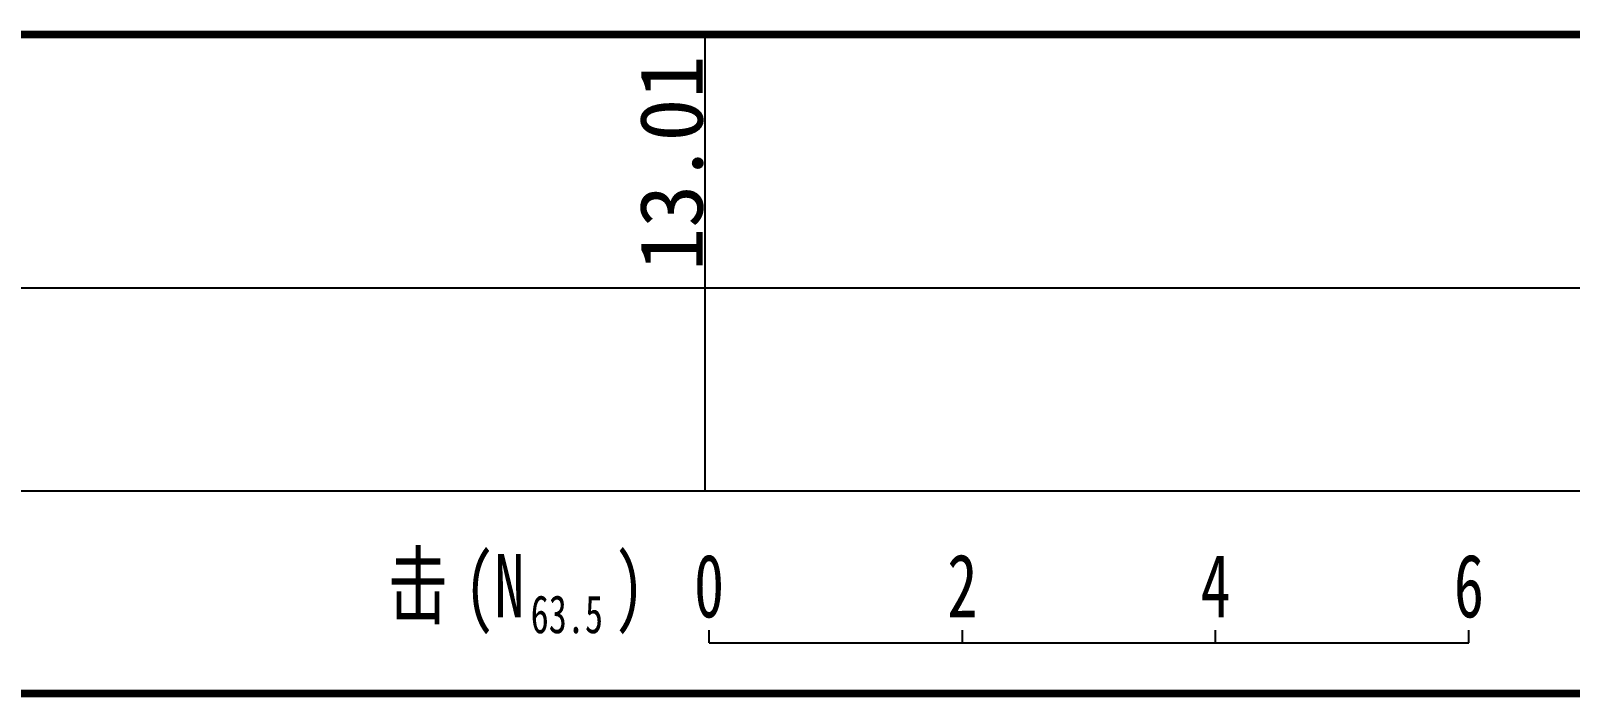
# Model space of a CAD drawing. Header units: millimetres. Extents: x -255 to 9196, y 129 to 426.
# Drawn here: x 3879.5 to 3940.3, y 197.5 to 223.8 of the extents above; entities that cross this region are included whole.
import ezdxf
from ezdxf.enums import TextEntityAlignment as Align

# ---------------------------------------------------------------- set-up
doc = ezdxf.new("R2010")
doc.units = ezdxf.units.MM
doc.layers.add('地质-原位曲线', color=7, linetype='Continuous')
doc.layers.add('地质-标注栏', color=7, linetype='Continuous')
doc.styles.add('标注栏数据', font='simfang_0.ttf', dxfattribs={"width": 0.7, "height": 2.5})

msp = doc.modelspace()

# ---------------------------------------------------------------- linework, layer by layer
at = {"layer": '地质-原位曲线', "color": 7, "linetype": 'Continuous'}
for p, q in [((3906.279, 199.69), (3906.279, 200.19)), ((3916.279, 199.69), (3916.279, 200.19)), ((3926.279, 199.69), (3926.279, 200.19)), ((3936.279, 199.69), (3936.279, 200.19)), ((3906.279, 199.69), (3936.279, 199.69))]:
    msp.add_line(p, q, dxfattribs=at)
at = {"layer": '地质-标注栏', "color": 7, "linetype": 'Continuous', "const_width": 0.3}
for points in [[(3626.833, 223.69), (4024.144, 223.69)], [(3626.833, 197.69), (4024.144, 197.69)]]:
    msp.add_lwpolyline(points, dxfattribs=at)
at = {"layer": '地质-标注栏', "color": 7, "linetype": 'Continuous'}
for points in [[(3906.129, 213.69), (3906.129, 223.69)], [(3626.833, 213.69), (4024.144, 213.69)], [(3906.129, 205.69), (3906.129, 213.69)], [(3906.129, 205.69), (3906.129, 213.69)], [(3626.833, 205.69), (4024.144, 205.69)]]:
    msp.add_lwpolyline(points, dxfattribs=at)

# ---------------------------------------------------------------- texts
at = {"layer": '地质-原位曲线', "color": 7, "linetype": 'Continuous', "style": '标注栏数据', "width": 0.7}
for s, height, p in [('击', 2.5, (3893.593, 200.69)), ('(N', 2.5, (3896.614, 200.69)), (')', 2.5, (3902.542, 200.69)), ('63.5', 1.5, (3899.236, 200.065))]:
    msp.add_text(s, height=height, dxfattribs=at).set_placement(p)
for s, p in [('0', (3906.279, 200.69)), ('2', (3916.279, 200.69)), ('4', (3926.279, 200.69)), ('6', (3936.279, 200.69))]:
    msp.add_text(s, height=2.5, dxfattribs=at).set_placement(p, align=Align.CENTER)
at = {"layer": '地质-标注栏', "color": 7, "linetype": 'Continuous', "style": '标注栏数据'}
msp.add_text('13.01', height=2.5, rotation=90, dxfattribs=at).set_placement((3906.029, 214.366))

doc.saveas('drawing.dxf')
